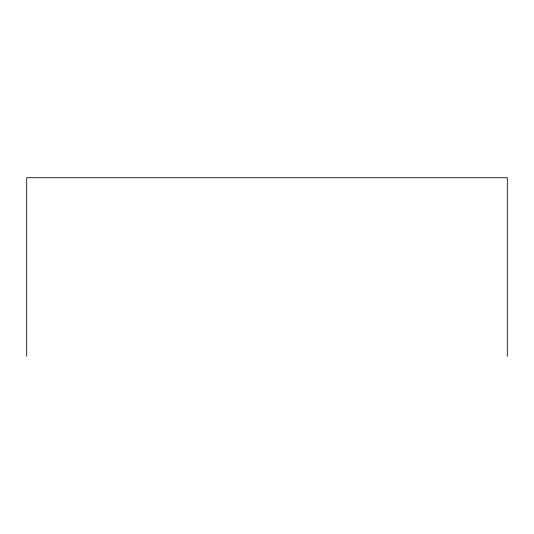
<?xml version="1.0" encoding="UTF-8"?>
<svg xmlns="http://www.w3.org/2000/svg" width="534" height="534" viewBox="0 0 534 534"><rect width="100%" height="100%" fill="white"/><g stroke="black" fill="none" stroke-linecap="round" stroke-linejoin="round"><path stroke-width="0.8" d="M507.3 356.278L507.3 177.722L26.7 177.722L26.7 356.278"/></g></svg>
